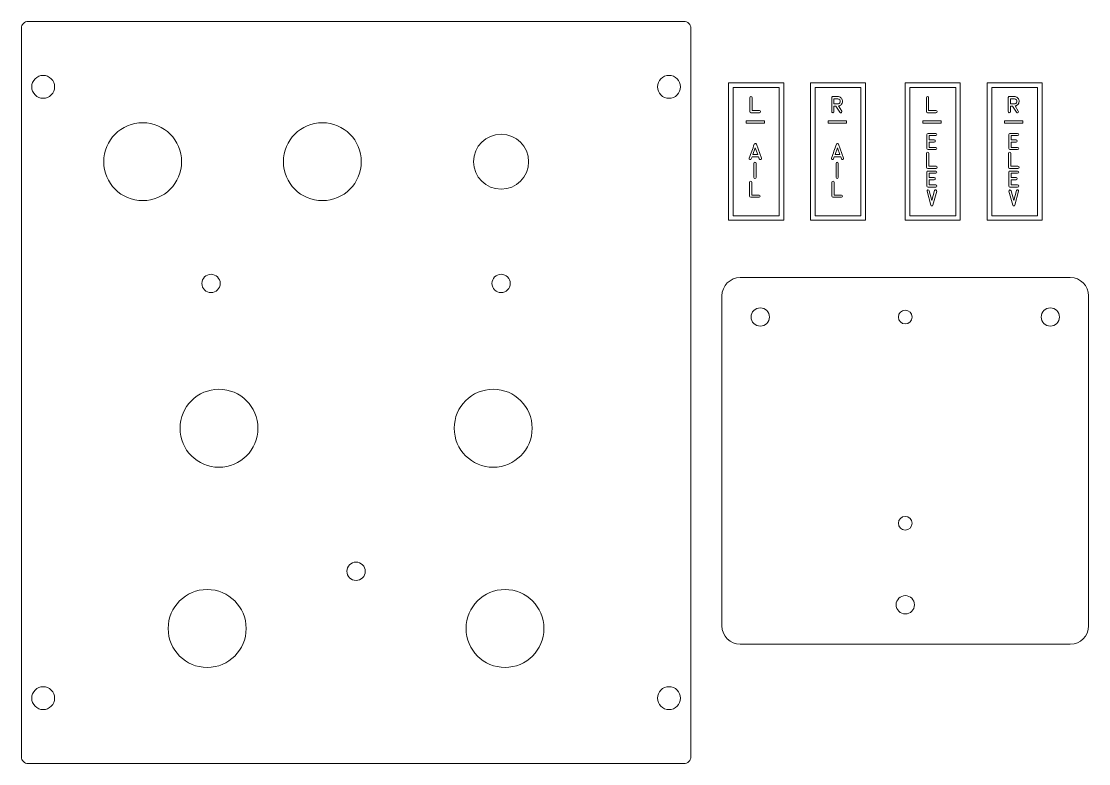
# Model space of a CAD drawing. Header units: millimetres. Extents: x -247 to 282, y -81 to 81.
# Drawn here: x 49 to 281.8, y -81 to 81 of the extents above; entities that cross this region are included whole.
import ezdxf

# ---------------------------------------------------------------- set-up
doc = ezdxf.new("R2010")
doc.units = ezdxf.units.MM
doc.header["$MEASUREMENT"] = 0
doc.layers.add('Indicators', color=7, linetype='Continuous')

msp = doc.modelspace()

# ---------------------------------------------------------------- linework, layer by layer
at = {"layer": 'Indicators', "color": 240, "lineweight": 9}
for points in [[(207.0984, 58.7552), (211.0984, 58.7552), (211.0984, 59.2552), (207.0984, 59.2552), (207.0984, 58.7552)], [(224.9638, 58.7552), (228.9638, 58.7552), (228.9638, 59.2552), (224.9638, 59.2552), (224.9638, 58.7552)], [(245.6218, 58.7552), (249.6218, 58.7552), (249.6218, 59.2552), (245.6218, 59.2552), (245.6218, 58.7552)], [(263.4872, 58.7552), (267.4872, 58.7552), (267.4872, 59.2552), (263.4872, 59.2552), (263.4872, 58.7552)]]:
    msp.add_lwpolyline(points, close=True, dxfattribs=at)
at = {"layer": 'Indicators', "color": 250, "lineweight": 9}
for centre, major_axis in [((53.7469, 66.675), (0, 2.5)), ((190.2719, 66.675), (0, 2.5)), ((75.4557, 50.3469), (0, 8.5)), ((114.6518, 50.3469), (0, 8.5)), ((153.6518, 50.3469), (0, 6)), ((90.3671, 23.7814), (0, 2)), ((153.6518, 23.7814), (0, 2)), ((210.18, 16.4686), (0, 2)), ((241.8224, 16.4686), (0, 1.5)), ((273.4647, 16.4686), (0, 2)), ((92.0964, -7.7957), (0, 8.5)), ((151.9224, -7.7957), (0, 8.5)), ((241.8224, -28.5314), (0, 1.5)), ((122.0094, -39), (0, 2)), ((89.5219, -51.4791), (0, 8.5)), ((154.4969, -51.4791), (0, 8.5)), ((241.8223, -46.3128), (0, 2)), ((53.7469, -66.675), (0, 2.5)), ((190.2719, -66.675), (0, 2.5))]:
    msp.add_ellipse(centre, major_axis=major_axis, ratio=1, dxfattribs=at)
for points, knots in [([(193.5344, 80.9625), (193.9325, 80.9622), (194.3142, 80.8038), (194.5955, 80.5222), (194.5955, 80.5222), (194.8768, 80.2405), (195.0347, 79.8606), (195.0344, 79.4625), (195.0344, 79.4625), (195.0344, 79.4625), (195.0344, -79.4625), (195.0344, -79.4625), (195.0344, -79.4625), (195.0342, -79.8606), (194.8758, -80.2423), (194.5941, -80.5236), (194.5941, -80.5236), (194.3125, -80.8049), (193.9325, -80.9628), (193.5344, -80.9625), (193.5344, -80.9625), (193.5344, -80.9625), (50.4844, -80.9625), (50.4844, -80.9625), (50.4844, -80.9625), (50.0864, -80.9623), (49.7047, -80.8039), (49.4234, -80.5222), (49.4234, -80.5222), (49.1421, -80.2406), (48.9842, -79.8606), (48.9844, -79.4625), (48.9844, -79.4625), (48.9844, -79.4625), (48.9844, 79.4625), (48.9844, 79.4625), (48.9844, 79.4625), (48.9847, 79.8606), (49.1431, 80.2422), (49.4247, 80.5235), (49.4247, 80.5235), (49.7064, 80.8048), (50.0864, 80.9627), (50.4844, 80.9625), (50.4844, 80.9625), (50.4844, 80.9625), (193.5344, 80.9625), (193.5344, 80.9625)], [0, 0, 0, 0, 0.07692308, 0.07692308, 0.07692308, 0.07692308, 0.15384615, 0.15384615, 0.15384615, 0.15384615, 0.23076923, 0.23076923, 0.23076923, 0.23076923, 0.30769231, 0.30769231, 0.30769231, 0.30769231, 0.38461538, 0.38461538, 0.38461538, 0.38461538, 0.46153846, 0.46153846, 0.46153846, 0.46153846, 0.53846154, 0.53846154, 0.53846154, 0.53846154, 0.61538462, 0.61538462, 0.61538462, 0.61538462, 0.69230769, 0.69230769, 0.69230769, 0.69230769, 0.76923077, 0.76923077, 0.76923077, 0.76923077, 0.84615385, 0.84615385, 0.84615385, 0.84615385, 1, 1, 1, 1]), ([(203.2893, 67.5639), (203.2893, 67.5639), (203.2893, 37.5639), (203.2893, 37.5639), (203.2893, 37.5639), (203.2893, 37.5639), (215.2891, 37.5639), (215.2891, 37.5639), (215.2891, 37.5639), (215.2891, 37.5639), (215.2891, 67.5639), (215.2891, 67.5639), (215.2891, 67.5639), (215.2891, 67.5639), (203.2893, 67.5639), (203.2893, 67.5639)], [0, 0, 0, 0, 0.2, 0.2, 0.2, 0.2, 0.4, 0.4, 0.4, 0.4, 0.6, 0.6, 0.6, 0.6, 1, 1, 1, 1]), ([(221.1547, 67.5639), (221.1547, 67.5639), (221.1547, 37.5639), (221.1547, 37.5639), (221.1547, 37.5639), (221.1547, 37.5639), (233.1545, 37.5639), (233.1545, 37.5639), (233.1545, 37.5639), (233.1545, 37.5639), (233.1545, 67.5639), (233.1545, 67.5639), (233.1545, 67.5639), (233.1545, 67.5639), (221.1547, 67.5639), (221.1547, 67.5639)], [0, 0, 0, 0, 0.2, 0.2, 0.2, 0.2, 0.4, 0.4, 0.4, 0.4, 0.6, 0.6, 0.6, 0.6, 1, 1, 1, 1]), ([(241.8127, 67.5639), (241.8127, 67.5639), (241.8127, 37.5639), (241.8127, 37.5639), (241.8127, 37.5639), (241.8127, 37.5639), (253.8125, 37.5639), (253.8125, 37.5639), (253.8125, 37.5639), (253.8125, 37.5639), (253.8125, 67.5639), (253.8125, 67.5639), (253.8125, 67.5639), (253.8125, 67.5639), (241.8127, 67.5639), (241.8127, 67.5639)], [0, 0, 0, 0, 0.2, 0.2, 0.2, 0.2, 0.4, 0.4, 0.4, 0.4, 0.6, 0.6, 0.6, 0.6, 1, 1, 1, 1]), ([(259.6781, 67.5639), (259.6781, 67.5639), (259.6781, 37.5639), (259.6781, 37.5639), (259.6781, 37.5639), (259.6781, 37.5639), (271.6779, 37.5639), (271.6779, 37.5639), (271.6779, 37.5639), (271.6779, 37.5639), (271.6779, 67.5639), (271.6779, 67.5639), (271.6779, 67.5639), (271.6779, 67.5639), (259.6781, 67.5639), (259.6781, 67.5639)], [0, 0, 0, 0, 0.2, 0.2, 0.2, 0.2, 0.4, 0.4, 0.4, 0.4, 0.6, 0.6, 0.6, 0.6, 1, 1, 1, 1])]:
    msp.add_open_spline(points, degree=3, knots=knots, dxfattribs=at)
at = {"layer": 'Indicators', "color": 240, "lineweight": 9}
for points, knots in [([(214.2896, 38.5639), (214.2896, 38.5639), (214.2896, 66.5639), (214.2896, 66.5639), (214.2896, 66.5639), (214.2896, 66.5639), (204.2896, 66.5639), (204.2896, 66.5639), (204.2896, 66.5639), (204.2896, 66.5639), (204.2896, 38.5639), (204.2896, 38.5639), (204.2896, 38.5639), (204.2896, 38.5639), (214.2896, 38.5639), (214.2896, 38.5639), (214.2896, 38.5639), (214.2896, 38.5639), (214.2896, 38.5639), (214.2896, 38.5639)], [0, 0, 0, 0, 0.16666667, 0.16666667, 0.16666667, 0.16666667, 0.33333333, 0.33333333, 0.33333333, 0.33333333, 0.5, 0.5, 0.5, 0.5, 0.66666667, 0.66666667, 0.66666667, 0.66666667, 1, 1, 1, 1]), ([(232.155, 38.5639), (232.155, 38.5639), (232.155, 66.5639), (232.155, 66.5639), (232.155, 66.5639), (232.155, 66.5639), (222.155, 66.5639), (222.155, 66.5639), (222.155, 66.5639), (222.155, 66.5639), (222.155, 38.5639), (222.155, 38.5639), (222.155, 38.5639), (222.155, 38.5639), (232.155, 38.5639), (232.155, 38.5639), (232.155, 38.5639), (232.155, 38.5639), (232.155, 38.5639), (232.155, 38.5639)], [0, 0, 0, 0, 0.16666667, 0.16666667, 0.16666667, 0.16666667, 0.33333333, 0.33333333, 0.33333333, 0.33333333, 0.5, 0.5, 0.5, 0.5, 0.66666667, 0.66666667, 0.66666667, 0.66666667, 1, 1, 1, 1]), ([(252.813, 38.5639), (252.813, 38.5639), (252.813, 66.5639), (252.813, 66.5639), (252.813, 66.5639), (252.813, 66.5639), (242.813, 66.5639), (242.813, 66.5639), (242.813, 66.5639), (242.813, 66.5639), (242.813, 38.5639), (242.813, 38.5639), (242.813, 38.5639), (242.813, 38.5639), (252.813, 38.5639), (252.813, 38.5639), (252.813, 38.5639), (252.813, 38.5639), (252.813, 38.5639), (252.813, 38.5639)], [0, 0, 0, 0, 0.16666667, 0.16666667, 0.16666667, 0.16666667, 0.33333333, 0.33333333, 0.33333333, 0.33333333, 0.5, 0.5, 0.5, 0.5, 0.66666667, 0.66666667, 0.66666667, 0.66666667, 1, 1, 1, 1]), ([(270.6784, 38.5639), (270.6784, 38.5639), (270.6784, 66.5639), (270.6784, 66.5639), (270.6784, 66.5639), (270.6784, 66.5639), (260.6784, 66.5639), (260.6784, 66.5639), (260.6784, 66.5639), (260.6784, 66.5639), (260.6784, 38.5639), (260.6784, 38.5639), (260.6784, 38.5639), (260.6784, 38.5639), (270.6784, 38.5639), (270.6784, 38.5639), (270.6784, 38.5639), (270.6784, 38.5639), (270.6784, 38.5639), (270.6784, 38.5639)], [0, 0, 0, 0, 0.16666667, 0.16666667, 0.16666667, 0.16666667, 0.33333333, 0.33333333, 0.33333333, 0.33333333, 0.5, 0.5, 0.5, 0.5, 0.66666667, 0.66666667, 0.66666667, 0.66666667, 1, 1, 1, 1]), ([(208.1518, 61.0263), (208.0107, 61.0357), (207.929, 61.1151), (207.9072, 61.2656), (207.9072, 61.2656), (207.9072, 61.2656), (207.9072, 64.3112), (207.9072, 64.3112), (207.9072, 64.3112), (207.9313, 64.4764), (208.0154, 64.5576), (208.1588, 64.5552), (208.1588, 64.5552), (208.3023, 64.5523), (208.3805, 64.4705), (208.3928, 64.3112), (208.3928, 64.3112), (208.3928, 64.3112), (208.3928, 61.5073), (208.3928, 61.5073), (208.3928, 61.5073), (208.3928, 61.5073), (209.9827, 61.5085), (209.9827, 61.5085), (209.9827, 61.5085), (210.1461, 61.4902), (210.2267, 61.4079), (210.2249, 61.2615), (210.2249, 61.2615), (210.2231, 61.1151), (210.142, 61.0369), (209.9809, 61.0263), (209.9809, 61.0263), (209.9809, 61.0263), (208.1518, 61.0263), (208.1518, 61.0263)], [0, 0, 0, 0, 0.1, 0.1, 0.1, 0.1, 0.2, 0.2, 0.2, 0.2, 0.3, 0.3, 0.3, 0.3, 0.4, 0.4, 0.4, 0.4, 0.5, 0.5, 0.5, 0.5, 0.6, 0.6, 0.6, 0.6, 0.7, 0.7, 0.7, 0.7, 0.8, 0.8, 0.8, 0.8, 1, 1, 1, 1]), ([(227.948, 61.402), (228.0215, 61.2721), (228.0009, 61.1633), (227.8863, 61.0745), (227.8863, 61.0745), (227.831, 61.0357), (227.7675, 61.0222), (227.6958, 61.0352), (227.6958, 61.0352), (227.6241, 61.0475), (227.5717, 61.0834), (227.5382, 61.1416), (227.5382, 61.1416), (227.5382, 61.1416), (226.6892, 62.4839), (226.6892, 62.4839), (226.6892, 62.4839), (226.6892, 62.4839), (226.2582, 62.4839), (226.2582, 62.4839), (226.2582, 62.4839), (226.2582, 62.4839), (226.2582, 61.2709), (226.2582, 61.2709), (226.2582, 61.2709), (226.2582, 61.171), (226.213, 61.0992), (226.1224, 61.0546), (226.1224, 61.0546), (226.0313, 61.0105), (225.9466, 61.0187), (225.8673, 61.0798), (225.8673, 61.0798), (225.8043, 61.1269), (225.7726, 61.1904), (225.7726, 61.2709), (225.7726, 61.2709), (225.7726, 61.2709), (225.7726, 64.3147), (225.7726, 64.3147), (225.7726, 64.3147), (225.7726, 64.3812), (225.7961, 64.4382), (225.8426, 64.4852), (225.8426, 64.4852), (225.889, 64.5323), (225.946, 64.5558), (226.0137, 64.5558), (226.0137, 64.5558), (226.0137, 64.5558), (227.0831, 64.5558), (227.0831, 64.5558), (227.0831, 64.5558), (227.3407, 64.5558), (227.5641, 64.4741), (227.7534, 64.3106), (227.7534, 64.3106), (227.9427, 64.1466), (228.0609, 63.939), (228.1068, 63.6874), (228.1068, 63.6874), (228.155, 63.4175), (228.0979, 63.1653), (227.9351, 62.9307), (227.9351, 62.9307), (227.7728, 62.6955), (227.557, 62.5532), (227.2883, 62.5027), (227.2883, 62.5027), (227.2883, 62.5027), (227.2554, 62.4974), (227.2554, 62.4974), (227.2554, 62.4974), (227.2554, 62.4974), (227.948, 61.402), (227.948, 61.402)], [0, 0, 0, 0, 0.05, 0.05, 0.05, 0.05, 0.1, 0.1, 0.1, 0.1, 0.15, 0.15, 0.15, 0.15, 0.2, 0.2, 0.2, 0.2, 0.25, 0.25, 0.25, 0.25, 0.3, 0.3, 0.3, 0.3, 0.35, 0.35, 0.35, 0.35, 0.4, 0.4, 0.4, 0.4, 0.45, 0.45, 0.45, 0.45, 0.5, 0.5, 0.5, 0.5, 0.55, 0.55, 0.55, 0.55, 0.6, 0.6, 0.6, 0.6, 0.65, 0.65, 0.65, 0.65, 0.7, 0.7, 0.7, 0.7, 0.75, 0.75, 0.75, 0.75, 0.8, 0.8, 0.8, 0.8, 0.85, 0.85, 0.85, 0.85, 0.9, 0.9, 0.9, 0.9, 1, 1, 1, 1]), ([(227.0831, 62.9677), (227.2007, 62.9677), (227.3089, 63.003), (227.4083, 63.0748), (227.4083, 63.0748), (227.5076, 63.1459), (227.5741, 63.2388), (227.6088, 63.3534), (227.6088, 63.3534), (227.6629, 63.5304), (227.6382, 63.6903), (227.5347, 63.8332), (227.5347, 63.8332), (227.4312, 63.9761), (227.2889, 64.0549), (227.1078, 64.0702), (227.1078, 64.0702), (227.1078, 64.0702), (226.2582, 64.0702), (226.2582, 64.0702), (226.2582, 64.0702), (226.2582, 64.0702), (226.2582, 62.9677), (226.2582, 62.9677), (226.2582, 62.9677), (226.2582, 62.9677), (227.0831, 62.9677), (227.0831, 62.9677)], [0, 0, 0, 0, 0.125, 0.125, 0.125, 0.125, 0.25, 0.25, 0.25, 0.25, 0.375, 0.375, 0.375, 0.375, 0.5, 0.5, 0.5, 0.5, 0.625, 0.625, 0.625, 0.625, 0.75, 0.75, 0.75, 0.75, 1, 1, 1, 1]), ([(246.6752, 61.0263), (246.5341, 61.0357), (246.4524, 61.1151), (246.4306, 61.2656), (246.4306, 61.2656), (246.4306, 61.2656), (246.4306, 64.3112), (246.4306, 64.3112), (246.4306, 64.3112), (246.4547, 64.4764), (246.5388, 64.5576), (246.6822, 64.5552), (246.6822, 64.5552), (246.8257, 64.5523), (246.9039, 64.4705), (246.9162, 64.3112), (246.9162, 64.3112), (246.9162, 64.3112), (246.9162, 61.5073), (246.9162, 61.5073), (246.9162, 61.5073), (246.9162, 61.5073), (248.5061, 61.5085), (248.5061, 61.5085), (248.5061, 61.5085), (248.6695, 61.4902), (248.7501, 61.4079), (248.7483, 61.2615), (248.7483, 61.2615), (248.7465, 61.1151), (248.6654, 61.0369), (248.5043, 61.0263), (248.5043, 61.0263), (248.5043, 61.0263), (246.6752, 61.0263), (246.6752, 61.0263)], [0, 0, 0, 0, 0.1, 0.1, 0.1, 0.1, 0.2, 0.2, 0.2, 0.2, 0.3, 0.3, 0.3, 0.3, 0.4, 0.4, 0.4, 0.4, 0.5, 0.5, 0.5, 0.5, 0.6, 0.6, 0.6, 0.6, 0.7, 0.7, 0.7, 0.7, 0.8, 0.8, 0.8, 0.8, 1, 1, 1, 1]), ([(266.4714, 61.402), (266.5449, 61.2721), (266.5243, 61.1633), (266.4097, 61.0745), (266.4097, 61.0745), (266.3544, 61.0357), (266.2909, 61.0222), (266.2192, 61.0352), (266.2192, 61.0352), (266.1475, 61.0475), (266.0951, 61.0834), (266.0616, 61.1416), (266.0616, 61.1416), (266.0616, 61.1416), (265.2126, 62.4839), (265.2126, 62.4839), (265.2126, 62.4839), (265.2126, 62.4839), (264.7816, 62.4839), (264.7816, 62.4839), (264.7816, 62.4839), (264.7816, 62.4839), (264.7816, 61.2709), (264.7816, 61.2709), (264.7816, 61.2709), (264.7816, 61.171), (264.7364, 61.0992), (264.6458, 61.0546), (264.6458, 61.0546), (264.5547, 61.0105), (264.47, 61.0187), (264.3907, 61.0798), (264.3907, 61.0798), (264.3277, 61.1269), (264.296, 61.1904), (264.296, 61.2709), (264.296, 61.2709), (264.296, 61.2709), (264.296, 64.3147), (264.296, 64.3147), (264.296, 64.3147), (264.296, 64.3812), (264.3195, 64.4382), (264.366, 64.4852), (264.366, 64.4852), (264.4124, 64.5323), (264.4694, 64.5558), (264.5371, 64.5558), (264.5371, 64.5558), (264.5371, 64.5558), (265.6065, 64.5558), (265.6065, 64.5558), (265.6065, 64.5558), (265.8641, 64.5558), (266.0875, 64.4741), (266.2768, 64.3106), (266.2768, 64.3106), (266.4661, 64.1466), (266.5843, 63.939), (266.6302, 63.6874), (266.6302, 63.6874), (266.6784, 63.4175), (266.6213, 63.1653), (266.4585, 62.9307), (266.4585, 62.9307), (266.2962, 62.6955), (266.0804, 62.5532), (265.8117, 62.5027), (265.8117, 62.5027), (265.8117, 62.5027), (265.7788, 62.4974), (265.7788, 62.4974), (265.7788, 62.4974), (265.7788, 62.4974), (266.4714, 61.402), (266.4714, 61.402)], [0, 0, 0, 0, 0.05, 0.05, 0.05, 0.05, 0.1, 0.1, 0.1, 0.1, 0.15, 0.15, 0.15, 0.15, 0.2, 0.2, 0.2, 0.2, 0.25, 0.25, 0.25, 0.25, 0.3, 0.3, 0.3, 0.3, 0.35, 0.35, 0.35, 0.35, 0.4, 0.4, 0.4, 0.4, 0.45, 0.45, 0.45, 0.45, 0.5, 0.5, 0.5, 0.5, 0.55, 0.55, 0.55, 0.55, 0.6, 0.6, 0.6, 0.6, 0.65, 0.65, 0.65, 0.65, 0.7, 0.7, 0.7, 0.7, 0.75, 0.75, 0.75, 0.75, 0.8, 0.8, 0.8, 0.8, 0.85, 0.85, 0.85, 0.85, 0.9, 0.9, 0.9, 0.9, 1, 1, 1, 1]), ([(265.6065, 62.9677), (265.7241, 62.9677), (265.8323, 63.003), (265.9317, 63.0748), (265.9317, 63.0748), (266.031, 63.1459), (266.0975, 63.2388), (266.1322, 63.3534), (266.1322, 63.3534), (266.1863, 63.5304), (266.1616, 63.6903), (266.0581, 63.8332), (266.0581, 63.8332), (265.9546, 63.9761), (265.8123, 64.0549), (265.6312, 64.0702), (265.6312, 64.0702), (265.6312, 64.0702), (264.7816, 64.0702), (264.7816, 64.0702), (264.7816, 64.0702), (264.7816, 64.0702), (264.7816, 62.9677), (264.7816, 62.9677), (264.7816, 62.9677), (264.7816, 62.9677), (265.6065, 62.9677), (265.6065, 62.9677)], [0, 0, 0, 0, 0.125, 0.125, 0.125, 0.125, 0.25, 0.25, 0.25, 0.25, 0.375, 0.375, 0.375, 0.375, 0.5, 0.5, 0.5, 0.5, 0.625, 0.625, 0.625, 0.625, 0.75, 0.75, 0.75, 0.75, 1, 1, 1, 1]), ([(248.4612, 56.0399), (248.4612, 56.0399), (247.0331, 56.0399), (247.0331, 56.0399), (247.0331, 56.0399), (247.0331, 56.0399), (247.0331, 55.0975), (247.0331, 55.0975), (247.0331, 55.0975), (247.0331, 55.0975), (248.122, 55.0975), (248.122, 55.0975), (248.122, 55.0975), (248.2848, 55.0734), (248.366, 54.9916), (248.3654, 54.8523), (248.3654, 54.8523), (248.3648, 54.7124), (248.2837, 54.6312), (248.122, 54.6083), (248.122, 54.6083), (248.122, 54.6083), (247.0331, 54.6083), (247.0331, 54.6083), (247.0331, 54.6083), (247.0331, 54.6083), (247.0331, 53.4765), (247.0331, 53.4765), (247.0331, 53.4765), (247.0331, 53.4765), (248.4612, 53.4765), (248.4612, 53.4765), (248.4612, 53.4765), (248.6229, 53.4524), (248.704, 53.3718), (248.704, 53.2337), (248.704, 53.2337), (248.704, 53.0961), (248.6229, 53.0155), (248.4612, 52.9926), (248.4612, 52.9926), (248.4612, 52.9926), (246.7938, 52.9926), (246.7938, 52.9926), (246.7938, 52.9926), (246.6503, 53.0108), (246.5686, 53.0926), (246.5492, 53.2372), (246.5492, 53.2372), (246.5492, 53.2372), (246.5492, 56.2792), (246.5492, 56.2792), (246.5492, 56.2792), (246.571, 56.4309), (246.6527, 56.5109), (246.7938, 56.5203), (246.7938, 56.5203), (246.7938, 56.5203), (248.4612, 56.5203), (248.4612, 56.5203), (248.4612, 56.5203), (248.6229, 56.508), (248.704, 56.4268), (248.7034, 56.2781), (248.7034, 56.2781), (248.7029, 56.1293), (248.6217, 56.0499), (248.4612, 56.0399)], [0, 0, 0, 0, 0.05555556, 0.05555556, 0.05555556, 0.05555556, 0.11111111, 0.11111111, 0.11111111, 0.11111111, 0.16666667, 0.16666667, 0.16666667, 0.16666667, 0.22222222, 0.22222222, 0.22222222, 0.22222222, 0.27777778, 0.27777778, 0.27777778, 0.27777778, 0.33333333, 0.33333333, 0.33333333, 0.33333333, 0.38888889, 0.38888889, 0.38888889, 0.38888889, 0.44444444, 0.44444444, 0.44444444, 0.44444444, 0.5, 0.5, 0.5, 0.5, 0.55555556, 0.55555556, 0.55555556, 0.55555556, 0.61111111, 0.61111111, 0.61111111, 0.61111111, 0.66666667, 0.66666667, 0.66666667, 0.66666667, 0.72222222, 0.72222222, 0.72222222, 0.72222222, 0.77777778, 0.77777778, 0.77777778, 0.77777778, 0.83333333, 0.83333333, 0.83333333, 0.83333333, 0.88888889, 0.88888889, 0.88888889, 0.88888889, 1, 1, 1, 1]), ([(266.3266, 56.0399), (266.3266, 56.0399), (264.8985, 56.0399), (264.8985, 56.0399), (264.8985, 56.0399), (264.8985, 56.0399), (264.8985, 55.0975), (264.8985, 55.0975), (264.8985, 55.0975), (264.8985, 55.0975), (265.9874, 55.0975), (265.9874, 55.0975), (265.9874, 55.0975), (266.1502, 55.0734), (266.2314, 54.9916), (266.2308, 54.8523), (266.2308, 54.8523), (266.2302, 54.7124), (266.1491, 54.6312), (265.9874, 54.6083), (265.9874, 54.6083), (265.9874, 54.6083), (264.8985, 54.6083), (264.8985, 54.6083), (264.8985, 54.6083), (264.8985, 54.6083), (264.8985, 53.4765), (264.8985, 53.4765), (264.8985, 53.4765), (264.8985, 53.4765), (266.3266, 53.4765), (266.3266, 53.4765), (266.3266, 53.4765), (266.4883, 53.4524), (266.5694, 53.3718), (266.5694, 53.2337), (266.5694, 53.2337), (266.5694, 53.0961), (266.4883, 53.0155), (266.3266, 52.9926), (266.3266, 52.9926), (266.3266, 52.9926), (264.6592, 52.9926), (264.6592, 52.9926), (264.6592, 52.9926), (264.5157, 53.0108), (264.434, 53.0926), (264.4146, 53.2372), (264.4146, 53.2372), (264.4146, 53.2372), (264.4146, 56.2792), (264.4146, 56.2792), (264.4146, 56.2792), (264.4364, 56.4309), (264.5181, 56.5109), (264.6592, 56.5203), (264.6592, 56.5203), (264.6592, 56.5203), (266.3266, 56.5203), (266.3266, 56.5203), (266.3266, 56.5203), (266.4883, 56.508), (266.5694, 56.4268), (266.5688, 56.2781), (266.5688, 56.2781), (266.5683, 56.1293), (266.4871, 56.0499), (266.3266, 56.0399)], [0, 0, 0, 0, 0.05555556, 0.05555556, 0.05555556, 0.05555556, 0.11111111, 0.11111111, 0.11111111, 0.11111111, 0.16666667, 0.16666667, 0.16666667, 0.16666667, 0.22222222, 0.22222222, 0.22222222, 0.22222222, 0.27777778, 0.27777778, 0.27777778, 0.27777778, 0.33333333, 0.33333333, 0.33333333, 0.33333333, 0.38888889, 0.38888889, 0.38888889, 0.38888889, 0.44444444, 0.44444444, 0.44444444, 0.44444444, 0.5, 0.5, 0.5, 0.5, 0.55555556, 0.55555556, 0.55555556, 0.55555556, 0.61111111, 0.61111111, 0.61111111, 0.61111111, 0.66666667, 0.66666667, 0.66666667, 0.66666667, 0.72222222, 0.72222222, 0.72222222, 0.72222222, 0.77777778, 0.77777778, 0.77777778, 0.77777778, 0.83333333, 0.83333333, 0.83333333, 0.83333333, 0.88888889, 0.88888889, 0.88888889, 0.88888889, 1, 1, 1, 1]), ([(207.7713, 51.1248), (207.9548, 51.6316), (208.1388, 52.1378), (208.3228, 52.6435), (208.3228, 52.6435), (208.5075, 53.1491), (208.6921, 53.6553), (208.8767, 54.1616), (208.8767, 54.1616), (208.9149, 54.2662), (208.9902, 54.3191), (209.1025, 54.3203), (209.1025, 54.3203), (209.2154, 54.3215), (209.2912, 54.2686), (209.33, 54.1616), (209.33, 54.1616), (209.33, 54.1616), (210.4342, 51.1166), (210.4342, 51.1166), (210.4342, 51.1166), (210.4683, 50.9543), (210.4189, 50.8502), (210.286, 50.8032), (210.286, 50.8032), (210.1525, 50.7556), (210.0502, 50.8044), (209.9773, 50.9478), (209.9773, 50.9478), (209.9773, 50.9478), (209.8004, 51.4405), (209.8004, 51.4405), (209.8004, 51.4405), (209.8004, 51.4405), (208.3963, 51.4405), (208.3963, 51.4405), (208.3963, 51.4405), (208.3963, 51.4405), (208.2241, 50.9596), (208.2241, 50.9596), (208.2241, 50.9596), (208.1506, 50.8149), (208.0459, 50.7679), (207.9107, 50.8179), (207.9107, 50.8179), (207.7749, 50.8673), (207.7284, 50.9702), (207.7713, 51.1248)], [0, 0, 0, 0, 0.07692308, 0.07692308, 0.07692308, 0.07692308, 0.15384615, 0.15384615, 0.15384615, 0.15384615, 0.23076923, 0.23076923, 0.23076923, 0.23076923, 0.30769231, 0.30769231, 0.30769231, 0.30769231, 0.38461538, 0.38461538, 0.38461538, 0.38461538, 0.46153846, 0.46153846, 0.46153846, 0.46153846, 0.53846154, 0.53846154, 0.53846154, 0.53846154, 0.61538462, 0.61538462, 0.61538462, 0.61538462, 0.69230769, 0.69230769, 0.69230769, 0.69230769, 0.76923077, 0.76923077, 0.76923077, 0.76923077, 0.84615385, 0.84615385, 0.84615385, 0.84615385, 1, 1, 1, 1]), ([(225.713, 51.1248), (225.8965, 51.6316), (226.0805, 52.1378), (226.2645, 52.6435), (226.2645, 52.6435), (226.4492, 53.1491), (226.6338, 53.6553), (226.8184, 54.1616), (226.8184, 54.1616), (226.8566, 54.2662), (226.9319, 54.3191), (227.0442, 54.3203), (227.0442, 54.3203), (227.1571, 54.3215), (227.2329, 54.2686), (227.2717, 54.1616), (227.2717, 54.1616), (227.2717, 54.1616), (228.3759, 51.1166), (228.3759, 51.1166), (228.3759, 51.1166), (228.41, 50.9543), (228.3606, 50.8502), (228.2277, 50.8032), (228.2277, 50.8032), (228.0942, 50.7556), (227.9919, 50.8044), (227.919, 50.9478), (227.919, 50.9478), (227.919, 50.9478), (227.7421, 51.4405), (227.7421, 51.4405), (227.7421, 51.4405), (227.7421, 51.4405), (226.338, 51.4405), (226.338, 51.4405), (226.338, 51.4405), (226.338, 51.4405), (226.1658, 50.9596), (226.1658, 50.9596), (226.1658, 50.9596), (226.0923, 50.8149), (225.9876, 50.7679), (225.8524, 50.8179), (225.8524, 50.8179), (225.7166, 50.8673), (225.6701, 50.9702), (225.713, 51.1248)], [0, 0, 0, 0, 0.07692308, 0.07692308, 0.07692308, 0.07692308, 0.15384615, 0.15384615, 0.15384615, 0.15384615, 0.23076923, 0.23076923, 0.23076923, 0.23076923, 0.30769231, 0.30769231, 0.30769231, 0.30769231, 0.38461538, 0.38461538, 0.38461538, 0.38461538, 0.46153846, 0.46153846, 0.46153846, 0.46153846, 0.53846154, 0.53846154, 0.53846154, 0.53846154, 0.61538462, 0.61538462, 0.61538462, 0.61538462, 0.69230769, 0.69230769, 0.69230769, 0.69230769, 0.76923077, 0.76923077, 0.76923077, 0.76923077, 0.84615385, 0.84615385, 0.84615385, 0.84615385, 1, 1, 1, 1]), ([(209.6246, 51.9244), (209.6246, 51.9244), (209.1007, 53.3713), (209.1007, 53.3713), (209.1007, 53.3713), (209.1007, 53.3713), (208.5739, 51.9244), (208.5739, 51.9244), (208.5739, 51.9244), (208.5739, 51.9244), (209.6246, 51.9244), (209.6246, 51.9244)], [0, 0, 0, 0, 0.25, 0.25, 0.25, 0.25, 0.5, 0.5, 0.5, 0.5, 1, 1, 1, 1]), ([(209.1007, 53.3713), (209.1007, 53.3713), (209.6246, 51.9244), (209.6246, 51.9244), (209.6246, 51.9244), (209.6246, 51.9244), (209.1007, 53.3713), (209.1007, 53.3713)], [0, 0, 0, 0, 0.33333333, 0.33333333, 0.33333333, 0.33333333, 1, 1, 1, 1]), ([(227.5663, 51.9244), (227.5663, 51.9244), (227.0424, 53.3713), (227.0424, 53.3713), (227.0424, 53.3713), (227.0424, 53.3713), (226.5156, 51.9244), (226.5156, 51.9244), (226.5156, 51.9244), (226.5156, 51.9244), (227.5663, 51.9244), (227.5663, 51.9244)], [0, 0, 0, 0, 0.25, 0.25, 0.25, 0.25, 0.5, 0.5, 0.5, 0.5, 1, 1, 1, 1]), ([(227.0424, 53.3713), (227.0424, 53.3713), (227.5663, 51.9244), (227.5663, 51.9244), (227.5663, 51.9244), (227.5663, 51.9244), (227.0424, 53.3713), (227.0424, 53.3713)], [0, 0, 0, 0, 0.33333333, 0.33333333, 0.33333333, 0.33333333, 1, 1, 1, 1]), ([(246.7067, 48.8875), (246.5656, 48.8969), (246.4839, 48.9763), (246.4621, 49.1268), (246.4621, 49.1268), (246.4621, 49.1268), (246.4621, 52.1724), (246.4621, 52.1724), (246.4621, 52.1724), (246.4862, 52.3376), (246.5703, 52.4188), (246.7137, 52.4164), (246.7137, 52.4164), (246.8572, 52.4135), (246.9354, 52.3317), (246.9477, 52.1724), (246.9477, 52.1724), (246.9477, 52.1724), (246.9477, 49.3685), (246.9477, 49.3685), (246.9477, 49.3685), (246.9477, 49.3685), (248.5376, 49.3697), (248.5376, 49.3697), (248.5376, 49.3697), (248.701, 49.3514), (248.7816, 49.2691), (248.7798, 49.1227), (248.7798, 49.1227), (248.778, 48.9763), (248.6969, 48.8981), (248.5358, 48.8875), (248.5358, 48.8875), (248.5358, 48.8875), (246.7067, 48.8875), (246.7067, 48.8875)], [0, 0, 0, 0, 0.1, 0.1, 0.1, 0.1, 0.2, 0.2, 0.2, 0.2, 0.3, 0.3, 0.3, 0.3, 0.4, 0.4, 0.4, 0.4, 0.5, 0.5, 0.5, 0.5, 0.6, 0.6, 0.6, 0.6, 0.7, 0.7, 0.7, 0.7, 0.8, 0.8, 0.8, 0.8, 1, 1, 1, 1]), ([(264.5721, 48.8875), (264.431, 48.8969), (264.3493, 48.9763), (264.3275, 49.1268), (264.3275, 49.1268), (264.3275, 49.1268), (264.3275, 52.1724), (264.3275, 52.1724), (264.3275, 52.1724), (264.3516, 52.3376), (264.4357, 52.4188), (264.5791, 52.4164), (264.5791, 52.4164), (264.7226, 52.4135), (264.8008, 52.3317), (264.8131, 52.1724), (264.8131, 52.1724), (264.8131, 52.1724), (264.8131, 49.3685), (264.8131, 49.3685), (264.8131, 49.3685), (264.8131, 49.3685), (266.403, 49.3697), (266.403, 49.3697), (266.403, 49.3697), (266.5664, 49.3514), (266.647, 49.2691), (266.6452, 49.1227), (266.6452, 49.1227), (266.6434, 48.9763), (266.5623, 48.8981), (266.4012, 48.8875), (266.4012, 48.8875), (266.4012, 48.8875), (264.5721, 48.8875), (264.5721, 48.8875)], [0, 0, 0, 0, 0.1, 0.1, 0.1, 0.1, 0.2, 0.2, 0.2, 0.2, 0.3, 0.3, 0.3, 0.3, 0.4, 0.4, 0.4, 0.4, 0.5, 0.5, 0.5, 0.5, 0.6, 0.6, 0.6, 0.6, 0.7, 0.7, 0.7, 0.7, 0.8, 0.8, 0.8, 0.8, 1, 1, 1, 1]), ([(209.2662, 46.9268), (209.2409, 46.7651), (209.1592, 46.6846), (209.021, 46.6852), (209.021, 46.6852), (208.8822, 46.6858), (208.8011, 46.7663), (208.777, 46.9268), (208.777, 46.9268), (208.777, 46.9268), (208.777, 49.9724), (208.777, 49.9724), (208.777, 49.9724), (208.8011, 50.1341), (208.8822, 50.2158), (209.021, 50.2164), (209.021, 50.2164), (209.1592, 50.217), (209.2409, 50.1353), (209.2662, 49.9724), (209.2662, 49.9724), (209.2662, 49.9724), (209.2662, 46.9268), (209.2662, 46.9268)], [0, 0, 0, 0, 0.14285714, 0.14285714, 0.14285714, 0.14285714, 0.28571429, 0.28571429, 0.28571429, 0.28571429, 0.42857143, 0.42857143, 0.42857143, 0.42857143, 0.57142857, 0.57142857, 0.57142857, 0.57142857, 0.71428571, 0.71428571, 0.71428571, 0.71428571, 1, 1, 1, 1]), ([(227.2079, 46.9268), (227.1826, 46.7651), (227.1009, 46.6846), (226.9627, 46.6852), (226.9627, 46.6852), (226.8239, 46.6858), (226.7428, 46.7663), (226.7187, 46.9268), (226.7187, 46.9268), (226.7187, 46.9268), (226.7187, 49.9724), (226.7187, 49.9724), (226.7187, 49.9724), (226.7428, 50.1341), (226.8239, 50.2158), (226.9627, 50.2164), (226.9627, 50.2164), (227.1009, 50.217), (227.1826, 50.1353), (227.2079, 49.9724), (227.2079, 49.9724), (227.2079, 49.9724), (227.2079, 46.9268), (227.2079, 46.9268)], [0, 0, 0, 0, 0.14285714, 0.14285714, 0.14285714, 0.14285714, 0.28571429, 0.28571429, 0.28571429, 0.28571429, 0.42857143, 0.42857143, 0.42857143, 0.42857143, 0.57142857, 0.57142857, 0.57142857, 0.57142857, 0.71428571, 0.71428571, 0.71428571, 0.71428571, 1, 1, 1, 1]), ([(248.4612, 47.8333), (248.4612, 47.8333), (247.0331, 47.8333), (247.0331, 47.8333), (247.0331, 47.8333), (247.0331, 47.8333), (247.0331, 46.8909), (247.0331, 46.8909), (247.0331, 46.8909), (247.0331, 46.8909), (248.122, 46.8909), (248.122, 46.8909), (248.122, 46.8909), (248.2848, 46.8668), (248.366, 46.785), (248.3654, 46.6457), (248.3654, 46.6457), (248.3648, 46.5058), (248.2837, 46.4246), (248.122, 46.4017), (248.122, 46.4017), (248.122, 46.4017), (247.0331, 46.4017), (247.0331, 46.4017), (247.0331, 46.4017), (247.0331, 46.4017), (247.0331, 45.2699), (247.0331, 45.2699), (247.0331, 45.2699), (247.0331, 45.2699), (248.4612, 45.2699), (248.4612, 45.2699), (248.4612, 45.2699), (248.6229, 45.2458), (248.704, 45.1652), (248.704, 45.0271), (248.704, 45.0271), (248.704, 44.8895), (248.6229, 44.8089), (248.4612, 44.786), (248.4612, 44.786), (248.4612, 44.786), (246.7938, 44.786), (246.7938, 44.786), (246.7938, 44.786), (246.6503, 44.8042), (246.5686, 44.886), (246.5492, 45.0306), (246.5492, 45.0306), (246.5492, 45.0306), (246.5492, 48.0726), (246.5492, 48.0726), (246.5492, 48.0726), (246.571, 48.2243), (246.6527, 48.3043), (246.7938, 48.3137), (246.7938, 48.3137), (246.7938, 48.3137), (248.4612, 48.3137), (248.4612, 48.3137), (248.4612, 48.3137), (248.6229, 48.3014), (248.704, 48.2202), (248.7034, 48.0715), (248.7034, 48.0715), (248.7029, 47.9227), (248.6217, 47.8433), (248.4612, 47.8333)], [0, 0, 0, 0, 0.05555556, 0.05555556, 0.05555556, 0.05555556, 0.11111111, 0.11111111, 0.11111111, 0.11111111, 0.16666667, 0.16666667, 0.16666667, 0.16666667, 0.22222222, 0.22222222, 0.22222222, 0.22222222, 0.27777778, 0.27777778, 0.27777778, 0.27777778, 0.33333333, 0.33333333, 0.33333333, 0.33333333, 0.38888889, 0.38888889, 0.38888889, 0.38888889, 0.44444444, 0.44444444, 0.44444444, 0.44444444, 0.5, 0.5, 0.5, 0.5, 0.55555556, 0.55555556, 0.55555556, 0.55555556, 0.61111111, 0.61111111, 0.61111111, 0.61111111, 0.66666667, 0.66666667, 0.66666667, 0.66666667, 0.72222222, 0.72222222, 0.72222222, 0.72222222, 0.77777778, 0.77777778, 0.77777778, 0.77777778, 0.83333333, 0.83333333, 0.83333333, 0.83333333, 0.88888889, 0.88888889, 0.88888889, 0.88888889, 1, 1, 1, 1]), ([(266.3266, 47.8333), (266.3266, 47.8333), (264.8985, 47.8333), (264.8985, 47.8333), (264.8985, 47.8333), (264.8985, 47.8333), (264.8985, 46.8909), (264.8985, 46.8909), (264.8985, 46.8909), (264.8985, 46.8909), (265.9874, 46.8909), (265.9874, 46.8909), (265.9874, 46.8909), (266.1502, 46.8668), (266.2314, 46.785), (266.2308, 46.6457), (266.2308, 46.6457), (266.2302, 46.5058), (266.1491, 46.4246), (265.9874, 46.4017), (265.9874, 46.4017), (265.9874, 46.4017), (264.8985, 46.4017), (264.8985, 46.4017), (264.8985, 46.4017), (264.8985, 46.4017), (264.8985, 45.2699), (264.8985, 45.2699), (264.8985, 45.2699), (264.8985, 45.2699), (266.3266, 45.2699), (266.3266, 45.2699), (266.3266, 45.2699), (266.4883, 45.2458), (266.5694, 45.1652), (266.5694, 45.0271), (266.5694, 45.0271), (266.5694, 44.8895), (266.4883, 44.8089), (266.3266, 44.786), (266.3266, 44.786), (266.3266, 44.786), (264.6592, 44.786), (264.6592, 44.786), (264.6592, 44.786), (264.5157, 44.8042), (264.434, 44.886), (264.4146, 45.0306), (264.4146, 45.0306), (264.4146, 45.0306), (264.4146, 48.0726), (264.4146, 48.0726), (264.4146, 48.0726), (264.4364, 48.2243), (264.5181, 48.3043), (264.6592, 48.3137), (264.6592, 48.3137), (264.6592, 48.3137), (266.3266, 48.3137), (266.3266, 48.3137), (266.3266, 48.3137), (266.4883, 48.3014), (266.5694, 48.2202), (266.5688, 48.0715), (266.5688, 48.0715), (266.5683, 47.9227), (266.4871, 47.8433), (266.3266, 47.8333)], [0, 0, 0, 0, 0.05555556, 0.05555556, 0.05555556, 0.05555556, 0.11111111, 0.11111111, 0.11111111, 0.11111111, 0.16666667, 0.16666667, 0.16666667, 0.16666667, 0.22222222, 0.22222222, 0.22222222, 0.22222222, 0.27777778, 0.27777778, 0.27777778, 0.27777778, 0.33333333, 0.33333333, 0.33333333, 0.33333333, 0.38888889, 0.38888889, 0.38888889, 0.38888889, 0.44444444, 0.44444444, 0.44444444, 0.44444444, 0.5, 0.5, 0.5, 0.5, 0.55555556, 0.55555556, 0.55555556, 0.55555556, 0.61111111, 0.61111111, 0.61111111, 0.61111111, 0.66666667, 0.66666667, 0.66666667, 0.66666667, 0.72222222, 0.72222222, 0.72222222, 0.72222222, 0.77777778, 0.77777778, 0.77777778, 0.77777778, 0.83333333, 0.83333333, 0.83333333, 0.83333333, 0.88888889, 0.88888889, 0.88888889, 0.88888889, 1, 1, 1, 1]), ([(208.107, 42.5842), (207.9659, 42.5936), (207.8842, 42.673), (207.8624, 42.8235), (207.8624, 42.8235), (207.8624, 42.8235), (207.8624, 45.8691), (207.8624, 45.8691), (207.8624, 45.8691), (207.8865, 46.0343), (207.9706, 46.1155), (208.114, 46.1131), (208.114, 46.1131), (208.2575, 46.1102), (208.3357, 46.0284), (208.348, 45.8691), (208.348, 45.8691), (208.348, 45.8691), (208.348, 43.0652), (208.348, 43.0652), (208.348, 43.0652), (208.348, 43.0652), (209.9379, 43.0664), (209.9379, 43.0664), (209.9379, 43.0664), (210.1013, 43.0481), (210.1819, 42.9658), (210.1801, 42.8194), (210.1801, 42.8194), (210.1783, 42.673), (210.0972, 42.5948), (209.9361, 42.5842), (209.9361, 42.5842), (209.9361, 42.5842), (208.107, 42.5842), (208.107, 42.5842)], [0, 0, 0, 0, 0.1, 0.1, 0.1, 0.1, 0.2, 0.2, 0.2, 0.2, 0.3, 0.3, 0.3, 0.3, 0.4, 0.4, 0.4, 0.4, 0.5, 0.5, 0.5, 0.5, 0.6, 0.6, 0.6, 0.6, 0.7, 0.7, 0.7, 0.7, 0.8, 0.8, 0.8, 0.8, 1, 1, 1, 1]), ([(226.0487, 42.5842), (225.9076, 42.5936), (225.8259, 42.673), (225.8041, 42.8235), (225.8041, 42.8235), (225.8041, 42.8235), (225.8041, 45.8691), (225.8041, 45.8691), (225.8041, 45.8691), (225.8282, 46.0343), (225.9123, 46.1155), (226.0557, 46.1131), (226.0557, 46.1131), (226.1992, 46.1102), (226.2774, 46.0284), (226.2897, 45.8691), (226.2897, 45.8691), (226.2897, 45.8691), (226.2897, 43.0652), (226.2897, 43.0652), (226.2897, 43.0652), (226.2897, 43.0652), (227.8796, 43.0664), (227.8796, 43.0664), (227.8796, 43.0664), (228.043, 43.0481), (228.1236, 42.9658), (228.1218, 42.8194), (228.1218, 42.8194), (228.12, 42.673), (228.0389, 42.5948), (227.8778, 42.5842), (227.8778, 42.5842), (227.8778, 42.5842), (226.0487, 42.5842), (226.0487, 42.5842)], [0, 0, 0, 0, 0.1, 0.1, 0.1, 0.1, 0.2, 0.2, 0.2, 0.2, 0.3, 0.3, 0.3, 0.3, 0.4, 0.4, 0.4, 0.4, 0.5, 0.5, 0.5, 0.5, 0.6, 0.6, 0.6, 0.6, 0.7, 0.7, 0.7, 0.7, 0.8, 0.8, 0.8, 0.8, 1, 1, 1, 1]), ([(246.5741, 43.8847), (246.5524, 44.0481), (246.6106, 44.1481), (246.7487, 44.1845), (246.7487, 44.1845), (246.8875, 44.2216), (246.9857, 44.1634), (247.0445, 44.0105), (247.0445, 44.0105), (247.0445, 44.0105), (247.6248, 41.861), (247.6248, 41.861), (247.6248, 41.861), (247.6248, 41.861), (248.2086, 44.0311), (248.2086, 44.0311), (248.2086, 44.0311), (248.2674, 44.1863), (248.3686, 44.2427), (248.512, 44.201), (248.512, 44.201), (248.6555, 44.1592), (248.7107, 44.0605), (248.6772, 43.9053), (248.6772, 43.9053), (248.6772, 43.9053), (247.8576, 40.862), (247.8576, 40.862), (247.8576, 40.862), (247.8112, 40.7438), (247.7347, 40.6839), (247.6266, 40.6833), (247.6266, 40.6833), (247.5184, 40.6827), (247.4402, 40.7403), (247.3908, 40.855), (247.3908, 40.855), (247.3908, 40.855), (246.5741, 43.8847), (246.5741, 43.8847)], [0, 0, 0, 0, 0.09090909, 0.09090909, 0.09090909, 0.09090909, 0.18181818, 0.18181818, 0.18181818, 0.18181818, 0.27272727, 0.27272727, 0.27272727, 0.27272727, 0.36363636, 0.36363636, 0.36363636, 0.36363636, 0.45454545, 0.45454545, 0.45454545, 0.45454545, 0.54545455, 0.54545455, 0.54545455, 0.54545455, 0.63636364, 0.63636364, 0.63636364, 0.63636364, 0.72727273, 0.72727273, 0.72727273, 0.72727273, 0.81818182, 0.81818182, 0.81818182, 0.81818182, 1, 1, 1, 1]), ([(264.4395, 43.8847), (264.4178, 44.0481), (264.476, 44.1481), (264.6141, 44.1845), (264.6141, 44.1845), (264.7529, 44.2216), (264.8511, 44.1634), (264.9099, 44.0105), (264.9099, 44.0105), (264.9099, 44.0105), (265.4902, 41.861), (265.4902, 41.861), (265.4902, 41.861), (265.4902, 41.861), (266.074, 44.0311), (266.074, 44.0311), (266.074, 44.0311), (266.1328, 44.1863), (266.234, 44.2427), (266.3774, 44.201), (266.3774, 44.201), (266.5209, 44.1592), (266.5761, 44.0605), (266.5426, 43.9053), (266.5426, 43.9053), (266.5426, 43.9053), (265.723, 40.862), (265.723, 40.862), (265.723, 40.862), (265.6766, 40.7438), (265.6001, 40.6839), (265.492, 40.6833), (265.492, 40.6833), (265.3838, 40.6827), (265.3056, 40.7403), (265.2562, 40.855), (265.2562, 40.855), (265.2562, 40.855), (264.4395, 43.8847), (264.4395, 43.8847)], [0, 0, 0, 0, 0.09090909, 0.09090909, 0.09090909, 0.09090909, 0.18181818, 0.18181818, 0.18181818, 0.18181818, 0.27272727, 0.27272727, 0.27272727, 0.27272727, 0.36363636, 0.36363636, 0.36363636, 0.36363636, 0.45454545, 0.45454545, 0.45454545, 0.45454545, 0.54545455, 0.54545455, 0.54545455, 0.54545455, 0.63636364, 0.63636364, 0.63636364, 0.63636364, 0.72727273, 0.72727273, 0.72727273, 0.72727273, 0.81818182, 0.81818182, 0.81818182, 0.81818182, 1, 1, 1, 1])]:
    msp.add_open_spline(points, degree=3, knots=knots, dxfattribs=at)
at = {"layer": 'Indicators', "color": 250, "lineweight": 18}
msp.add_open_spline([(205.8224, 25.0779), (205.8224, 25.0779), (277.8223, 25.0779), (277.8223, 25.0779), (277.8223, 25.0779), (280.0223, 25.0779), (281.8224, 23.2779), (281.8224, 21.0778), (281.8224, 21.0778), (281.8224, 21.0778), (281.8224, -50.922), (281.8224, -50.922), (281.8224, -50.922), (281.8224, -53.1221), (280.0223, -54.9221), (277.8223, -54.9221), (277.8223, -54.9221), (277.8223, -54.9221), (205.8224, -54.9221), (205.8224, -54.9221), (205.8224, -54.9221), (203.6224, -54.9221), (201.8224, -53.1221), (201.8224, -50.922), (201.8224, -50.922), (201.8224, -50.922), (201.8224, 21.0778), (201.8224, 21.0778), (201.8224, 21.0778), (201.8224, 23.2779), (203.6224, 25.0779), (205.8224, 25.0779)], degree=3, knots=[0, 0, 0, 0, 0.11111111, 0.11111111, 0.11111111, 0.11111111, 0.22222222, 0.22222222, 0.22222222, 0.22222222, 0.33333333, 0.33333333, 0.33333333, 0.33333333, 0.44444444, 0.44444444, 0.44444444, 0.44444444, 0.55555556, 0.55555556, 0.55555556, 0.55555556, 0.66666667, 0.66666667, 0.66666667, 0.66666667, 0.77777778, 0.77777778, 0.77777778, 0.77777778, 1, 1, 1, 1], dxfattribs=at)

doc.saveas('drawing.dxf')
